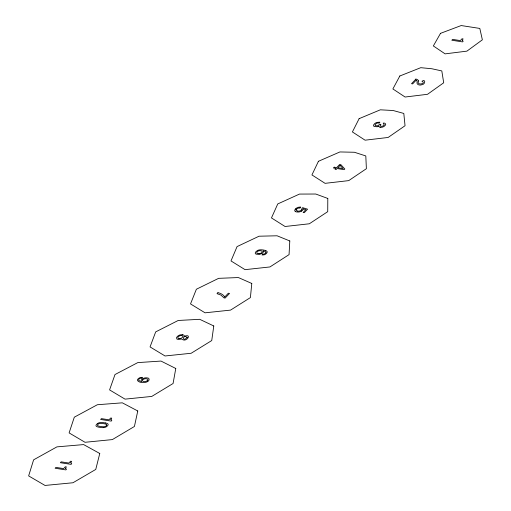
<?xml version="1.0" encoding="UTF-8"?>
<svg xmlns="http://www.w3.org/2000/svg" width="511" height="511" viewBox="0 0 511 511"><rect width="100%" height="100%" fill="white"/><g stroke="black" fill="none" stroke-linecap="round" stroke-linejoin="round"><path stroke-width="0.77" d="M301.739 209.759L301.822 209.657A2.593 1.348 -14.4 0 0 302.071 209.076A3.845 1.999 -14.4 0 0 301.873 208.386L302.621 207.664L307.577 209.191L304.275 212.685L303.138 212.506L305.84 209.651L303.106 208.795A2.466 1.278 -14.4 0 1 303.106 209.395L303.08 209.491A4.088 2.127 -14.4 0 1 302.589 210.245A4.823 2.504 -14.4 0 1 301.516 211.1M415.884 79.103L411.521 83.721L412.652 83.893L416.082 80.265A2.478 1.29 -14.4 0 1 416.733 80.655M217.916 292.694L217.009 293.659L220.956 295.083L224.01 297.9L225.134 298.073L229.535 293.416L228.302 293.231L224.738 297M379.111 122.998L379.897 122.161L376.684 122.416L374.882 123.394L373.63 124.85L373.503 125.808L374.18 126.536L377.29 126.76A2.759 1.437 -14.4 0 0 378.958 125.974L379.002 125.981A2.894 1.501 -14.4 0 0 380.152 127.309M299.906 208.003L300.711 207.153M380.733 124.62C377.929 127.884 386.846 125.802 383.486 123.892C381.8 122.059 387.421 123.292 385.256 125.329C384.055 126.792 382.068 127.584 380.197 127.271M141.796 378.178L142.582 377.348L140.864 377.418A2.791 1.45 -14.4 0 0 139.918 377.686A3.692 1.916 -14.4 0 0 139.062 378.102C134.438 380.701 140.525 383.001 143.336 382.528A6.924 3.596 -14.4 0 0 144.498 382.49L145.507 382.349A3.603 1.872 -14.4 0 0 146.389 382.119A3.213 1.667 -14.4 0 0 147.481 381.615M262.782 254.139L261.996 254.976L263.951 254.868A2.925 1.52 -14.4 0 0 265.12 254.465L266.544 253.43L267.24 252.121A4.331 2.248 -14.4 0 0 266.71 251.137A6.598 3.43 -14.4 0 0 265.72 250.588M97.524 423.536L96.841 424.111A6.688 3.475 -14.4 0 0 96.477 424.507L96.151 424.992A3.443 1.788 -14.4 0 0 96.03 425.312A3.302 1.718 -14.4 0 0 96.081 425.944A3.673 1.91 -14.4 0 0 96.643 426.493A8.47 4.401 -14.4 0 0 98.693 427.164L101.095 427.554A8.578 4.452 -14.4 0 0 103.752 427.605M147.475 381.615C149.506 380.951 149.94 377.84 147.296 377.904A5.461 2.836 -14.4 0 0 145.539 377.833A3.673 1.91 -14.4 0 0 142.211 379.066L141.688 379.558A3.328 1.731 -14.4 0 0 141.624 381.398L141.579 381.41A13.433 6.975 -14.4 0 1 140.059 381.065L138.756 380.376A2.248 1.169 -14.4 0 1 138.743 379.488L138.89 379.303A2.338 1.214 -14.4 0 1 141.847 378.095M184.101 336.385C192.756 333.038 186.413 342.977 182.057 339.215C181.833 338.308 176.18 341.144 176.487 337.682C177.553 335.491 180.268 334.398 182.612 334.762M181.718 335.638L180.766 335.606A2.07 1.073 -14.4 0 0 180.057 335.746L179.827 335.823A2.568 1.335 -14.4 0 0 179.169 336.117L178.601 336.5A3.813 1.98 -14.4 0 0 178.205 336.883A2.568 1.335 -14.4 0 0 179.048 338.608M380.925 124.435L379.852 124.269L377.457 125.878L375.221 125.668L375.163 124.384L377.061 123.132A3.213 1.667 -14.4 0 1 379.098 123.01M105.438 422.955L103.024 422.584A8.47 4.401 -14.4 0 0 100.373 422.533A3.673 1.91 -14.4 0 0 99.057 422.801A3.353 1.744 -14.4 0 0 97.531 423.536M265.726 250.588L265.298 250.441A14.519 7.544 -14.4 0 0 261.491 249.809A6.138 3.187 -14.4 0 0 259.537 249.892A3.96 2.057 -14.4 0 0 257.627 250.428L255.973 251.604L255.245 253.002A3.609 1.878 -14.4 0 0 255.43 253.609A3.928 2.044 -14.4 0 0 256.209 254.171L259.556 254.452L262.501 253.117A5.091 2.644 -14.4 0 0 262.986 252.594L263.171 252.325A3.673 1.91 -14.4 0 0 263.369 251.821A2.97 1.546 -14.4 0 0 263.318 251.348L263.05 250.907A12.622 6.56 -14.4 0 1 264.13 251.15L264.213 251.169A4.714 2.446 -14.4 0 1 265.995 252.262M418.362 81C416.382 86.346 427.011 83.236 421.945 81.243C425.637 78.458 425.746 84.385 421.837 84.737C419.761 85.656 416.286 84.794 417.065 81.939A7.275 3.781 -14.4 0 0 416.772 80.642M103.759 427.592A3.641 1.891 -14.4 0 0 105.081 427.337A3.366 1.75 -14.4 0 0 106.32 426.787A3.532 1.833 -14.4 0 0 106.62 426.602L107.31 426.027A6.336 3.29 -14.4 0 0 107.674 425.637L108.083 424.935A3.392 1.763 -14.4 0 0 108.057 424.187A3.641 1.891 -14.4 0 0 107.489 423.645A8.578 4.452 -14.4 0 0 105.426 422.967M106.684 425.095A1.878 0.977 -14.4 0 1 106.582 425.388L106.473 425.554A3.047 1.584 -14.4 0 1 106.147 425.893L105.866 426.11A1.808 0.939 -14.4 0 1 105.547 426.289A2.625 1.367 -14.4 0 1 103.612 426.73A9.192 4.771 -14.4 0 1 101.465 426.608L99.409 426.27A6.796 3.532 -14.4 0 1 98.169 425.899A3.187 1.654 -14.4 0 1 97.473 425.305A1.686 0.875 -14.4 0 1 97.448 425.005L98.527 423.868A1.686 0.875 -14.4 0 1 99.038 423.657A3.187 1.654 -14.4 0 1 100.539 423.402A6.796 3.532 -14.4 0 1 102.072 423.453L104.282 423.772A8.732 4.535 -14.4 0 1 105.975 424.232A2.625 1.367 -14.4 0 1 106.716 425.088M147.257 380.663A2.798 1.45 -14.4 0 1 143.674 381.538A2.798 1.45 -14.4 0 1 142.805 379.794M147.321 380.682A3.366 1.75 -14.4 0 0 147.653 380.331L147.813 380.075A1.987 1.035 -14.4 0 0 147.89 379.845A2.178 1.131 -14.4 0 0 147.73 379.341A2.881 1.495 -14.4 0 0 147.149 378.983A4.669 2.427 -14.4 0 0 146.28 378.76A2.721 1.412 -14.4 0 0 143.348 379.315A2.3 1.194 -14.4 0 0 142.754 379.788M182.631 334.737A3.379 1.757 -14.4 0 1 184.164 336.385M181.814 335.548A2.638 1.367 -14.4 0 1 182.318 337.413A2.542 1.322 -14.4 0 1 179.067 338.595M217.954 292.656A18.671 9.696 -14.4 0 1 224.648 297.025M265.854 252.306A2.331 1.214 -14.4 0 1 262.743 254.203M259.064 253.641A4.05 2.101 -14.4 0 1 258.055 253.577A3.079 1.597 -14.4 0 1 256.739 252.971C256.611 250.805 259.978 250.262 261.6 250.971A2.523 1.309 -14.4 0 1 262.188 251.897A2.868 1.488 -14.4 0 1 261.594 252.709A2.421 1.258 -14.4 0 1 259.02 253.66M301.803 209.766A2.977 1.546 -14.4 0 1 297.651 211.126M297.728 211.037A3.053 1.59 -14.4 0 1 296.016 209.817M296.176 209.791A2.906 1.514 -14.4 0 1 296.565 209.191M296.584 209.191A2.683 1.392 -14.4 0 1 299.957 207.932M300.698 207.166A3.596 1.865 -14.4 0 0 297.792 207.46A4.535 2.357 -14.4 0 0 295.543 208.942M295.518 208.935A6.451 3.353 -14.4 0 0 295.249 209.242L294.79 210.066A4.05 2.108 -14.4 0 0 295.543 211.618M295.556 211.605A4.631 2.402 -14.4 0 0 296.738 211.963L298.092 212.059A4.267 2.216 -14.4 0 0 298.737 212.014A3.801 1.974 -14.4 0 0 301.541 211.113M415.903 79.084A6.177 3.207 -14.4 0 1 418.49 80.968M187.218 337.298C182.312 343.041 182.133 334.015 187.218 337.33M327.8 198.453L327.723 211.663L309.34 223.78L285.068 226.501L271.469 217.929L277.754 203.94L299.484 194.078L315.753 194.027L327.8 198.453M65.529 468.325L66.468 469.258L65.855 469.909L55.124 468.248L55.923 467.399L63.613 468.587L65.344 466.754L66.373 466.913L65.529 468.325M70.767 462.781L71.706 463.713L71.093 464.365L60.362 462.704L61.16 461.855L68.851 463.043L70.588 461.209L71.617 461.369L70.767 462.742M110.881 419.544L111.8 420.464L111.2 421.102L100.635 419.467L101.421 418.63L108.996 419.806L110.702 417.998L111.711 418.151L110.881 419.544M462.238 40.318L463.177 41.25L462.564 41.896L451.833 40.241L452.631 39.392L460.322 40.58L462.059 38.747L463.087 38.906L462.238 40.318M289.794 240.956L289.06 254.625L269.942 266.946L245.063 269.661L230.998 260.929L237.066 246.589L259.058 236.21L277.071 235.788L289.794 240.956M251.789 283.464L250.403 297.587L230.55 310.107L205.052 312.815L190.52 303.924L196.377 289.239L218.631 278.342L238.382 277.55L251.789 283.464M213.783 325.967L211.739 340.55L191.152 353.267L165.04 355.975L150.049 346.918L155.689 331.888L178.205 320.474L199.692 319.305L213.783 325.967M175.778 368.476L173.076 383.512L151.761 396.427L125.035 399.136L109.578 389.912L115.001 374.537L137.778 362.606L161.003 361.066L175.778 368.476M137.772 410.978L134.419 426.474L112.363 439.588L85.024 442.29L69.106 432.906L74.306 417.187L97.352 404.738L122.321 402.828L137.772 410.978M99.766 453.487L95.755 469.437L72.971 482.754L45.019 485.45L28.635 475.901L33.617 459.836L56.925 446.87L83.632 444.589L99.766 453.487M318.442 161.291L311.94 174.934L325.079 183.34L348.732 180.619L366.381 168.7L365.806 155.944L354.442 152.265L339.911 151.946L318.442 161.291M359.137 118.648L352.411 131.94L365.084 140.186L388.13 137.459L405.044 125.738L403.805 113.442L393.131 110.51L380.337 109.814L359.137 118.648M399.826 75.998L392.882 88.946L405.095 97.026L427.522 94.299L443.701 82.776L441.811 70.933L431.814 68.749L420.764 67.682L399.826 75.998M440.514 33.349L433.354 45.952L445.107 53.866L466.913 51.138L482.365 39.813L479.816 28.431L461.19 25.55L440.514 33.349M334.188 167.193L333.434 167.991L335.951 168.381L335.044 169.339L336.181 169.511L337.081 168.553L344.165 169.652L344.81 168.969L340.875 164.67L339.63 164.478L336.704 167.582L334.188 167.193M340.077 165.385L337.835 167.755L343.092 168.566L340.077 165.385"/></g></svg>
